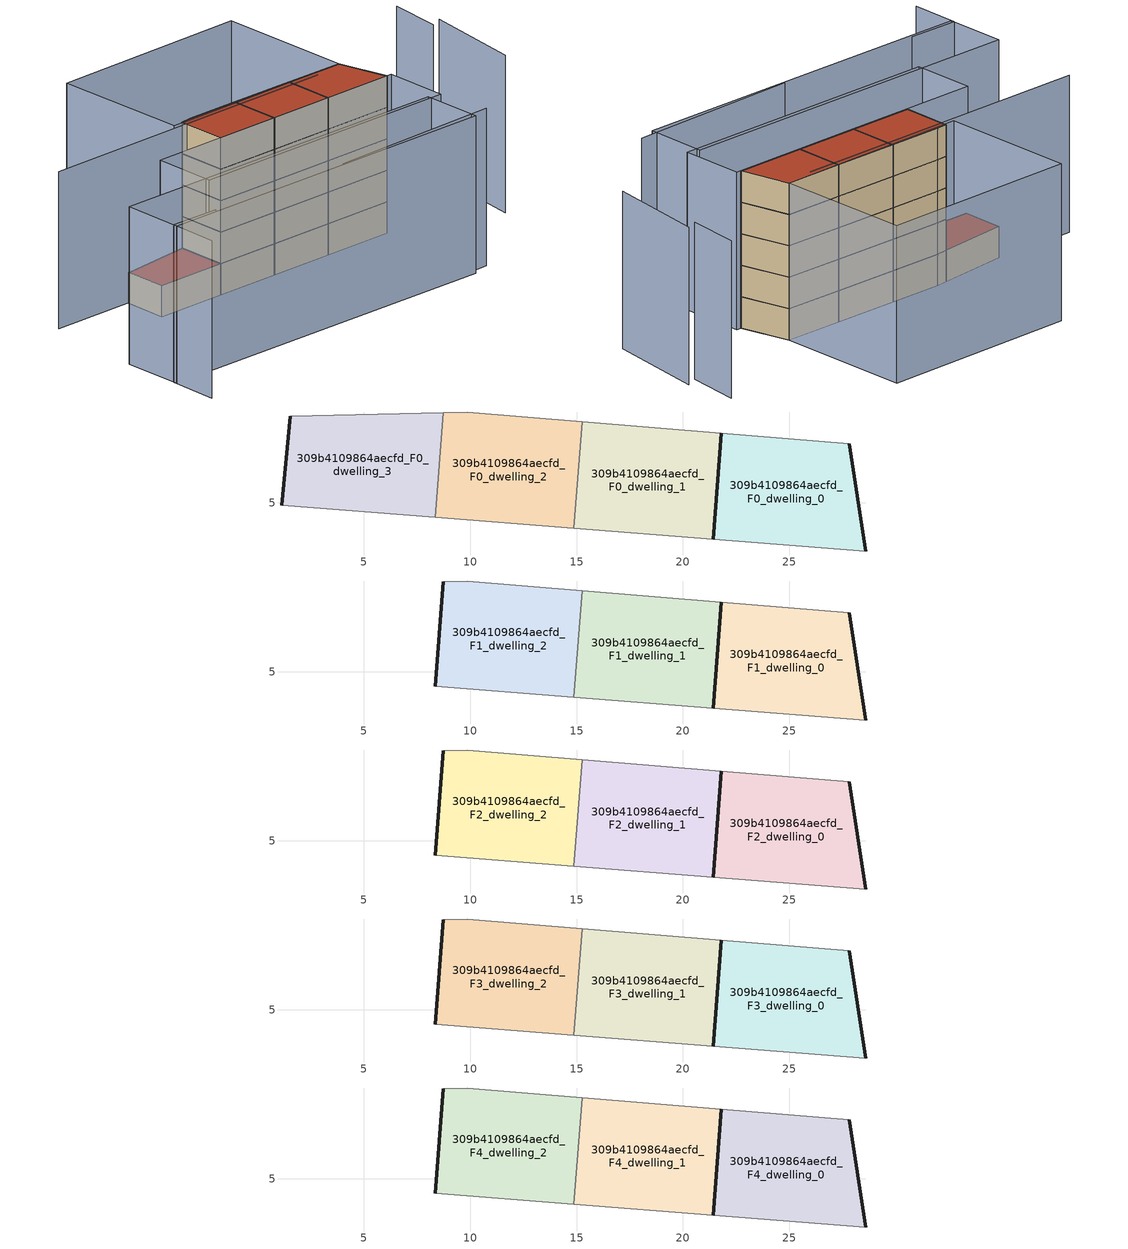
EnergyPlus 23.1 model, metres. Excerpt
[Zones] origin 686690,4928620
309b4109864aecfd_F0_dwelling_0
 floor ground (EU_floor_Construction): 28.58,2.74 27.81,7.78 21.81,8.28 21.42,3.3 z0
 wall outside (EU_wall_Construction): 27.81,7.78 28.58,2.74 / 21.42,3.3 21.8,8.28 z0:3
 wall adiabatic (EU_wall_Construction): 28.58,2.74 21.42,3.3 / 21.81,8.28 27.81,7.78 z0:3
309b4109864aecfd_F0_dwelling_1
 floor ground (EU_floor_Construction): 21.42,3.3 21.81,8.28 15.27,8.83 14.87,3.81 z0
 wall outside (EU_wall_Construction): 21.81,8.28 21.42,3.3 z0:3
 wall adiabatic (EU_wall_Construction): 21.42,3.3 14.87,3.81 / 15.27,8.83 21.81,8.28 z0:3
 wall to 309b4109864aecfd_F0_dwelling_2 (EU_wall_Construction): 14.87,3.81 15.26,8.83 z0:3
309b4109864aecfd_F0_dwelling_2
 floor ground (EU_floor_Construction): 14.87,3.81 15.27,8.83 9.86,9.27 8.74,9.25 8.36,4.32 z0
 wall adiabatic (EU_wall_Construction): 14.87,3.81 8.36,4.32 / 8.74,9.25 9.86,9.27 15.27,8.83 z0:3
 wall to 309b4109864aecfd_F0_dwelling_3 (EU_wall_Construction): 8.36,4.32 8.74,9.25 z0:3
309b4109864aecfd_F0_dwelling_3
 floor ground (EU_floor_Construction): 8.36,4.32 8.74,9.25 1.55,9.07 1.16,4.88 z0
 wall outside (EU_wall_Construction): 1.16,4.88 1.55,9.07 z0:3
 wall adiabatic (EU_wall_Construction): 8.36,4.32 1.16,4.88 / 1.55,9.07 8.74,9.25 z0:3
 roof outside (EU_roof_Construction): 8.74,9.25 8.36,4.32 1.16,4.88 1.55,9.07 z3
309b4109864aecfd_F1_dwelling_0
 floor to 309b4109864aecfd_F0_dwelling_0 (EU_floor_Construction): 28.58,2.74 27.81,7.78 21.8,8.28 21.42,3.3 z3
 wall outside (EU_wall_Construction): 27.81,7.78 28.58,2.74 / 21.42,3.3 21.8,8.28 z3:6
 wall adiabatic (EU_wall_Construction): 28.58,2.74 21.42,3.3 / 21.81,8.28 27.81,7.78 z3:6
309b4109864aecfd_F1_dwelling_1
 floor to 309b4109864aecfd_F0_dwelling_1 (EU_floor_Construction): 21.42,3.3 21.8,8.28 15.26,8.83 14.87,3.81 z3
 wall outside (EU_wall_Construction): 21.81,8.28 21.42,3.3 z3:6
 wall adiabatic (EU_wall_Construction): 21.42,3.3 14.87,3.81 / 15.27,8.83 21.81,8.28 z3:6
 wall to 309b4109864aecfd_F1_dwelling_2 (EU_wall_Construction): 14.87,3.81 15.26,8.83 z3:6
309b4109864aecfd_F1_dwelling_2
 floor to 309b4109864aecfd_F0_dwelling_2 (EU_floor_Construction): 14.87,3.81 15.26,8.83 9.86,9.27 8.74,9.25 8.36,4.32 z3
 wall outside (EU_wall_Construction): 8.36,4.32 8.74,9.25 z3:6
 wall adiabatic (EU_wall_Construction): 14.87,3.81 8.36,4.32 / 8.74,9.25 9.86,9.27 15.27,8.83 z3:6
309b4109864aecfd_F2_dwelling_0
 floor to 309b4109864aecfd_F1_dwelling_0 (EU_floor_Construction): 28.58,2.74 27.81,7.78 21.8,8.28 21.42,3.3 z6
 wall outside (EU_wall_Construction): 27.81,7.78 28.58,2.74 / 21.42,3.3 21.8,8.28 z6:9
 wall adiabatic (EU_wall_Construction): 28.58,2.74 21.42,3.3 / 21.81,8.28 27.81,7.78 z6:9
309b4109864aecfd_F2_dwelling_1
 floor to 309b4109864aecfd_F1_dwelling_1 (EU_floor_Construction): 21.42,3.3 21.8,8.28 15.26,8.83 14.87,3.81 z6
 wall outside (EU_wall_Construction): 21.81,8.28 21.42,3.3 z6:9
 wall adiabatic (EU_wall_Construction): 21.42,3.3 14.87,3.81 / 15.27,8.83 21.81,8.28 z6:9
 wall to 309b4109864aecfd_F2_dwelling_2 (EU_wall_Construction): 14.87,3.81 15.26,8.83 z6:9
309b4109864aecfd_F2_dwelling_2
 floor to 309b4109864aecfd_F1_dwelling_2 (EU_floor_Construction): 14.87,3.81 15.26,8.83 9.86,9.27 8.74,9.25 8.36,4.32 z6
 wall outside (EU_wall_Construction): 8.36,4.32 8.74,9.25 z6:9
 wall adiabatic (EU_wall_Construction): 14.87,3.81 8.36,4.32 / 8.74,9.25 9.86,9.27 15.27,8.83 z6:9
309b4109864aecfd_F3_dwelling_0
 floor to 309b4109864aecfd_F2_dwelling_0 (EU_floor_Construction): 28.58,2.74 27.81,7.78 21.8,8.28 21.42,3.3 z9
 wall outside (EU_wall_Construction): 27.81,7.78 28.58,2.74 / 21.42,3.3 21.8,8.28 z9:12
 wall adiabatic (EU_wall_Construction): 28.58,2.74 21.42,3.3 / 21.81,8.28 27.81,7.78 z9:12
309b4109864aecfd_F3_dwelling_1
 floor to 309b4109864aecfd_F2_dwelling_1 (EU_floor_Construction): 21.42,3.3 21.8,8.28 15.26,8.83 14.87,3.81 z9
 wall outside (EU_wall_Construction): 21.81,8.28 21.42,3.3 z9:12
 wall adiabatic (EU_wall_Construction): 21.42,3.3 14.87,3.81 / 15.27,8.83 21.81,8.28 z9:12
 wall to 309b4109864aecfd_F3_dwelling_2 (EU_wall_Construction): 14.87,3.81 15.26,8.83 z9:12
309b4109864aecfd_F3_dwelling_2
 floor to 309b4109864aecfd_F2_dwelling_2 (EU_floor_Construction): 14.87,3.81 15.26,8.83 9.86,9.27 8.74,9.25 8.36,4.32 z9
 wall outside (EU_wall_Construction): 8.36,4.32 8.74,9.25 z9:12
 wall adiabatic (EU_wall_Construction): 14.87,3.81 8.36,4.32 / 8.74,9.25 9.86,9.27 15.27,8.83 z9:12
309b4109864aecfd_F4_dwelling_0
 floor to 309b4109864aecfd_F3_dwelling_0 (EU_floor_Construction): 28.58,2.74 27.81,7.78 21.8,8.28 21.42,3.3 z12
 wall outside (EU_wall_Construction): 27.81,7.78 28.58,2.74 / 21.42,3.3 21.8,8.28 z12:15
 wall adiabatic (EU_wall_Construction): 28.58,2.74 21.42,3.3 / 21.81,8.28 27.81,7.78 z12:15
 roof outside (EU_roof_Construction): 27.81,7.78 28.58,2.74 21.42,3.3 21.81,8.28 z15
309b4109864aecfd_F4_dwelling_1
 floor to 309b4109864aecfd_F3_dwelling_1 (EU_floor_Construction): 21.42,3.3 21.8,8.28 15.26,8.83 14.87,3.81 z12
 wall outside (EU_wall_Construction): 21.81,8.28 21.42,3.3 z12:15
 wall adiabatic (EU_wall_Construction): 21.42,3.3 14.87,3.81 / 15.27,8.83 21.81,8.28 z12:15
 wall to 309b4109864aecfd_F4_dwelling_2 (EU_wall_Construction): 14.87,3.81 15.26,8.83 z12:15
 roof outside (EU_roof_Construction): 21.81,8.28 21.42,3.3 14.87,3.81 15.27,8.83 z15
309b4109864aecfd_F4_dwelling_2
 floor to 309b4109864aecfd_F3_dwelling_2 (EU_floor_Construction): 14.87,3.81 15.26,8.83 9.86,9.27 8.74,9.25 8.36,4.32 z12
 wall outside (EU_wall_Construction): 8.36,4.32 8.74,9.25 z12:15
 wall adiabatic (EU_wall_Construction): 14.87,3.81 8.36,4.32 / 8.74,9.25 9.86,9.27 15.27,8.83 z12:15
 roof outside (EU_roof_Construction): 15.27,8.83 14.87,3.81 8.36,4.32 8.74,9.25 9.86,9.27 z15
shading: -9.61,-10.59 -9.13,-5.73 / -9.13,-5.73 -4.13,-6.22 / 39.93,7.49 40.96,12.67 / 24.66,7.47 -6.85,9.84 / 11.1,-7.65 28.9,-8.63 / 38.96,-1.87 41.2,7.89 / -8.7,-0.1 27.47,-3.06 / 27.47,-3.06 26.98,-9.06 / 26.98,-9.06 -9.19,-6.11 / -9.19,-6.11 -8.7,-0.1 / 1.02,4.9 29.07,2.71 / 29.07,2.71 28.59,-3.5 / 28.59,-3.5 0.53,-1.31 / 0.53,-1.31 1.02,4.9 / 8.61,22.7 28.75,21.3 / 28.75,21.3 27.81,7.78 / 27.81,7.78 7.67,9.18 / 7.67,9.18 8.61,22.7 z0:15
[Building]
EU S2 Campaign: North Axis=0; Terrain=City; Solar Distribution=FullExterior
[Site:Location]
Bologna: Latitude=44.5; Longitude=11.25; Time Zone=1; Elevation=37
[SizingPeriod:WeatherFileDays]
AnnualSizingPeriod: Begin Month=1; Begin Day of Month=1; End Month=12; End Day of Month=31; Day of Week for Start Day=Monday; Use Weather File Daylight Saving Period=No; Use Weather File Rain and Snow Indicators=No
[MATERIAL]
EU_InternalMass_Material: Roughness=MediumRough; Thickness=0.1; Conductivity=1; Density=1800; Specific Heat=900; Thermal Absorptance=0.9; Solar Absorptance=0.7; Visible Absorptance=0.7
[MATERIAL:NOMASS] Roughness=MediumRough; Thermal Absorptance=0.9; Solar Absorptance=0.7; Visible Absorptance=0.7
Name | Thermal Resistance
EU_wall_NoMass | 0.905828
EU_roof_NoMass | 0.37593
EU_floor_NoMass | 0.67114
[CONSTRUCTION]
EU_wall_Construction: EU_wall_NoMass
EU_roof_Construction: EU_roof_NoMass
EU_floor_Construction: EU_floor_NoMass
EU_InternalMass_Construction: EU_InternalMass_Material
[ZONE] Type=1; Multiplier=1; Ceiling Height=autocalculate; Floor Area=autocalculate; Part of Total Floor Area=Yes
Name | Volume
309b4109864aecfd_F0_dwelling_0; 309b4109864aecfd_F1_dwelling_0; 309b4109864aecfd_F2_dwelling_0; 309b4109864aecfd_F3_dwelling_0; 309b4109864aecfd_F4_dwelling_0 | 98.6375
309b4109864aecfd_F0_dwelling_1; 309b4109864aecfd_F1_dwelling_1; 309b4109864aecfd_F2_dwelling_1; 309b4109864aecfd_F3_dwelling_1; 309b4109864aecfd_F4_dwelling_1 | 98.6396
309b4109864aecfd_F0_dwelling_2 | 98.6323
309b4109864aecfd_F1_dwelling_2; 309b4109864aecfd_F2_dwelling_2; 309b4109864aecfd_F3_dwelling_2; 309b4109864aecfd_F4_dwelling_2 | 98.6338
309b4109864aecfd_F0_dwelling_3 | 98.6404
[INTERNALMASS] Construction=EU_InternalMass_Construction
Name | Zone or ZoneList | Surface Area
309b4109864aecfd_F0_dwelling_0_EU_InternalMass | 309b4109864aecfd_F0_dwelling_0 | 32.8794
309b4109864aecfd_F0_dwelling_1_EU_InternalMass | 309b4109864aecfd_F0_dwelling_1 | 32.8801
309b4109864aecfd_F0_dwelling_2_EU_InternalMass | 309b4109864aecfd_F0_dwelling_2 | 32.8774
309b4109864aecfd_F0_dwelling_3_EU_InternalMass | 309b4109864aecfd_F0_dwelling_3 | 32.8802
309b4109864aecfd_F1_dwelling_0_EU_InternalMass | 309b4109864aecfd_F1_dwelling_0 | 43.8404
309b4109864aecfd_F1_dwelling_1_EU_InternalMass | 309b4109864aecfd_F1_dwelling_1 | 43.8413
309b4109864aecfd_F1_dwelling_2_EU_InternalMass | 309b4109864aecfd_F1_dwelling_2 | 43.8426
309b4109864aecfd_F2_dwelling_0_EU_InternalMass | 309b4109864aecfd_F2_dwelling_0 | 43.8404
309b4109864aecfd_F2_dwelling_1_EU_InternalMass | 309b4109864aecfd_F2_dwelling_1 | 43.8413
309b4109864aecfd_F2_dwelling_2_EU_InternalMass | 309b4109864aecfd_F2_dwelling_2 | 43.8426
309b4109864aecfd_F3_dwelling_0_EU_InternalMass | 309b4109864aecfd_F3_dwelling_0 | 43.8404
309b4109864aecfd_F3_dwelling_1_EU_InternalMass | 309b4109864aecfd_F3_dwelling_1 | 43.8413
309b4109864aecfd_F3_dwelling_2_EU_InternalMass | 309b4109864aecfd_F3_dwelling_2 | 43.8426
309b4109864aecfd_F4_dwelling_0_EU_InternalMass | 309b4109864aecfd_F4_dwelling_0 | 43.8404
309b4109864aecfd_F4_dwelling_1_EU_InternalMass | 309b4109864aecfd_F4_dwelling_1 | 43.8413
309b4109864aecfd_F4_dwelling_2_EU_InternalMass | 309b4109864aecfd_F4_dwelling_2 | 43.8426
[OTHEREQUIPMENT] Fuel Type=Electricity; Design Level Calculation Method=Watts/Area; Power per Zone Floor Area=1; Fraction Latent=0; Fraction Radiant=0; Fraction Lost=0; Carbon Dioxide Generation Rate=0; EndUse Subcategory=EU_Step8_InternalGains
Name | Zone or ZoneList or Space or SpaceList | Schedule
EU_Step8_InternalGain_309b4109864aecfd_F0_dwelling_0_f000 | 309b4109864aecfd_F0_dwelling_0 | EU_Step8_GainSchedule_309b4109864aecfd_F0_dwelling_0_f000
EU_Step8_InternalGain_309b4109864aecfd_F0_dwelling_1_f000 | 309b4109864aecfd_F0_dwelling_1 | EU_Step8_GainSchedule_309b4109864aecfd_F0_dwelling_1_f000
EU_Step8_InternalGain_309b4109864aecfd_F0_dwelling_2_f000 | 309b4109864aecfd_F0_dwelling_2 | EU_Step8_GainSchedule_309b4109864aecfd_F0_dwelling_2_f000
EU_Step8_InternalGain_309b4109864aecfd_F0_dwelling_3_f000 | 309b4109864aecfd_F0_dwelling_3 | EU_Step8_GainSchedule_309b4109864aecfd_F0_dwelling_3_f000
EU_Step8_InternalGain_309b4109864aecfd_F1_dwelling_0_f000 | 309b4109864aecfd_F1_dwelling_0 | EU_Step8_GainSchedule_309b4109864aecfd_F1_dwelling_0_f000
EU_Step8_InternalGain_309b4109864aecfd_F1_dwelling_1_f000 | 309b4109864aecfd_F1_dwelling_1 | EU_Step8_GainSchedule_309b4109864aecfd_F1_dwelling_1_f000
EU_Step8_InternalGain_309b4109864aecfd_F1_dwelling_2_f000 | 309b4109864aecfd_F1_dwelling_2 | EU_Step8_GainSchedule_309b4109864aecfd_F1_dwelling_2_f000
EU_Step8_InternalGain_309b4109864aecfd_F2_dwelling_0_f000 | 309b4109864aecfd_F2_dwelling_0 | EU_Step8_GainSchedule_309b4109864aecfd_F2_dwelling_0_f000
EU_Step8_InternalGain_309b4109864aecfd_F2_dwelling_1_f000 | 309b4109864aecfd_F2_dwelling_1 | EU_Step8_GainSchedule_309b4109864aecfd_F2_dwelling_1_f000
EU_Step8_InternalGain_309b4109864aecfd_F2_dwelling_2_f000 | 309b4109864aecfd_F2_dwelling_2 | EU_Step8_GainSchedule_309b4109864aecfd_F2_dwelling_2_f000
EU_Step8_InternalGain_309b4109864aecfd_F3_dwelling_0_f000 | 309b4109864aecfd_F3_dwelling_0 | EU_Step8_GainSchedule_309b4109864aecfd_F3_dwelling_0_f000
EU_Step8_InternalGain_309b4109864aecfd_F3_dwelling_1_f000 | 309b4109864aecfd_F3_dwelling_1 | EU_Step8_GainSchedule_309b4109864aecfd_F3_dwelling_1_f000
EU_Step8_InternalGain_309b4109864aecfd_F3_dwelling_2_f000 | 309b4109864aecfd_F3_dwelling_2 | EU_Step8_GainSchedule_309b4109864aecfd_F3_dwelling_2_f000
EU_Step8_InternalGain_309b4109864aecfd_F4_dwelling_0_f000 | 309b4109864aecfd_F4_dwelling_0 | EU_Step8_GainSchedule_309b4109864aecfd_F4_dwelling_0_f000
EU_Step8_InternalGain_309b4109864aecfd_F4_dwelling_1_f000 | 309b4109864aecfd_F4_dwelling_1 | EU_Step8_GainSchedule_309b4109864aecfd_F4_dwelling_1_f000
EU_Step8_InternalGain_309b4109864aecfd_F4_dwelling_2_f000 | 309b4109864aecfd_F4_dwelling_2 | EU_Step8_GainSchedule_309b4109864aecfd_F4_dwelling_2_f000
[ZONEVENTILATION:DESIGNFLOWRATE] Schedule=EU_AlwaysOn; Design Flow Rate Calculation Method=AirChanges/Hour; Air Changes per Hour=0.73129; Ventilation Type=Natural; Fan Pressure Rise=0; Fan Total Efficiency=1; Constant Term Coefficient=1; Temperature Term Coefficient=0; Velocity Term Coefficient=0; Velocity Squared Term Coefficient=0; Minimum Indoor Temperature=-100; Maximum Indoor Temperature=100; Delta Temperature=-100; Minimum Outdoor Temperature=-100; Maximum Outdoor Temperature=100; Maximum Wind Speed=40
Name | Zone or ZoneList or Space or SpaceList
EU_ConstantAir_309b4109864aecfd_F0_dwelling_0 | 309b4109864aecfd_F0_dwelling_0
EU_ConstantAir_309b4109864aecfd_F0_dwelling_1 | 309b4109864aecfd_F0_dwelling_1
EU_ConstantAir_309b4109864aecfd_F0_dwelling_2 | 309b4109864aecfd_F0_dwelling_2
EU_ConstantAir_309b4109864aecfd_F0_dwelling_3 | 309b4109864aecfd_F0_dwelling_3
EU_ConstantAir_309b4109864aecfd_F1_dwelling_0 | 309b4109864aecfd_F1_dwelling_0
EU_ConstantAir_309b4109864aecfd_F1_dwelling_1 | 309b4109864aecfd_F1_dwelling_1
EU_ConstantAir_309b4109864aecfd_F1_dwelling_2 | 309b4109864aecfd_F1_dwelling_2
EU_ConstantAir_309b4109864aecfd_F2_dwelling_0 | 309b4109864aecfd_F2_dwelling_0
EU_ConstantAir_309b4109864aecfd_F2_dwelling_1 | 309b4109864aecfd_F2_dwelling_1
EU_ConstantAir_309b4109864aecfd_F2_dwelling_2 | 309b4109864aecfd_F2_dwelling_2
EU_ConstantAir_309b4109864aecfd_F3_dwelling_0 | 309b4109864aecfd_F3_dwelling_0
EU_ConstantAir_309b4109864aecfd_F3_dwelling_1 | 309b4109864aecfd_F3_dwelling_1
EU_ConstantAir_309b4109864aecfd_F3_dwelling_2 | 309b4109864aecfd_F3_dwelling_2
EU_ConstantAir_309b4109864aecfd_F4_dwelling_0 | 309b4109864aecfd_F4_dwelling_0
EU_ConstantAir_309b4109864aecfd_F4_dwelling_1 | 309b4109864aecfd_F4_dwelling_1
EU_ConstantAir_309b4109864aecfd_F4_dwelling_2 | 309b4109864aecfd_F4_dwelling_2
[HVACTEMPLATE:THERMOSTAT] Constant Heating Setpoint=20; Constant Cooling Setpoint=50
EU_HeatOnly_309b4109864aecfd_F0_dwelling_0; EU_HeatOnly_309b4109864aecfd_F0_dwelling_1; EU_HeatOnly_309b4109864aecfd_F0_dwelling_2; EU_HeatOnly_309b4109864aecfd_F0_dwelling_3; EU_HeatOnly_309b4109864aecfd_F1_dwelling_0; EU_HeatOnly_309b4109864aecfd_F1_dwelling_1; EU_HeatOnly_309b4109864aecfd_F1_dwelling_2; EU_HeatOnly_309b4109864aecfd_F2_dwelling_0; EU_HeatOnly_309b4109864aecfd_F2_dwelling_1; EU_HeatOnly_309b4109864aecfd_F2_dwelling_2; EU_HeatOnly_309b4109864aecfd_F3_dwelling_0; EU_HeatOnly_309b4109864aecfd_F3_dwelling_1; EU_HeatOnly_309b4109864aecfd_F3_dwelling_2; EU_HeatOnly_309b4109864aecfd_F4_dwelling_0; EU_HeatOnly_309b4109864aecfd_F4_dwelling_1; EU_HeatOnly_309b4109864aecfd_F4_dwelling_2
[HVACTEMPLATE:ZONE:IDEALLOADSAIRSYSTEM] System Availability Schedule=EU_AlwaysOn; Maximum Heating Supply Air Temperature=50; Minimum Cooling Supply Air Temperature=13; Maximum Heating Supply Air Humidity Ratio=0.0156; Minimum Cooling Supply Air Humidity Ratio=0.0077; Heating Limit=NoLimit; Cooling Limit=NoLimit; Heating Availability Schedule=EU_AlwaysOn; Cooling Availability Schedule=EU_CoolingOff; Dehumidification Control Type=ConstantSensibleHeatRatio; Cooling Sensible Heat Ratio=0.7; Dehumidification Setpoint=60; Humidification Control Type=None; Humidification Setpoint=30; Outdoor Air Method=None; Outdoor Air Flow Rate per Person=0.00944; Outdoor Air Flow Rate per Zone Floor Area=0; Outdoor Air Flow Rate per Zone=0; Demand Controlled Ventilation Type=None; Outdoor Air Economizer Type=NoEconomizer; Heat Recovery Type=None; Sensible Heat Recovery Effectiveness=0.7; Latent Heat Recovery Effectiveness=0.65
Name | Template Thermostat
309b4109864aecfd_F0_dwelling_0 | EU_HeatOnly_309b4109864aecfd_F0_dwelling_0
309b4109864aecfd_F0_dwelling_1 | EU_HeatOnly_309b4109864aecfd_F0_dwelling_1
309b4109864aecfd_F0_dwelling_2 | EU_HeatOnly_309b4109864aecfd_F0_dwelling_2
309b4109864aecfd_F0_dwelling_3 | EU_HeatOnly_309b4109864aecfd_F0_dwelling_3
309b4109864aecfd_F1_dwelling_0 | EU_HeatOnly_309b4109864aecfd_F1_dwelling_0
309b4109864aecfd_F1_dwelling_1 | EU_HeatOnly_309b4109864aecfd_F1_dwelling_1
309b4109864aecfd_F1_dwelling_2 | EU_HeatOnly_309b4109864aecfd_F1_dwelling_2
309b4109864aecfd_F2_dwelling_0 | EU_HeatOnly_309b4109864aecfd_F2_dwelling_0
309b4109864aecfd_F2_dwelling_1 | EU_HeatOnly_309b4109864aecfd_F2_dwelling_1
309b4109864aecfd_F2_dwelling_2 | EU_HeatOnly_309b4109864aecfd_F2_dwelling_2
309b4109864aecfd_F3_dwelling_0 | EU_HeatOnly_309b4109864aecfd_F3_dwelling_0
309b4109864aecfd_F3_dwelling_1 | EU_HeatOnly_309b4109864aecfd_F3_dwelling_1
309b4109864aecfd_F3_dwelling_2 | EU_HeatOnly_309b4109864aecfd_F3_dwelling_2
309b4109864aecfd_F4_dwelling_0 | EU_HeatOnly_309b4109864aecfd_F4_dwelling_0
309b4109864aecfd_F4_dwelling_1 | EU_HeatOnly_309b4109864aecfd_F4_dwelling_1
309b4109864aecfd_F4_dwelling_2 | EU_HeatOnly_309b4109864aecfd_F4_dwelling_2
[SIZING:ZONE] Zone Cooling Design Supply Air Temperature Input Method=SupplyAirTemperature; Zone Cooling Design Supply Air Temperature=13; Zone Heating Design Supply Air Temperature Input Method=SupplyAirTemperature; Zone Heating Design Supply Air Temperature=50; Zone Cooling Design Supply Air Humidity Ratio=0.008; Zone Heating Design Supply Air Humidity Ratio=0.008; Cooling Design Air Flow Method=DesignDay; Cooling Design Air Flow Rate=0; Cooling Minimum Air Flow per Zone Floor Area=0.000762; Cooling Minimum Air Flow=0; Cooling Minimum Air Flow Fraction=0.2; Heating Design Air Flow Method=DesignDay; Heating Design Air Flow Rate=0; Heating Maximum Air Flow per Zone Floor Area=0.002032; Heating Maximum Air Flow=0.141576; Heating Maximum Air Flow Fraction=0.3; Account for Dedicated Outdoor Air System=No; Dedicated Outdoor Air System Control Strategy=NeutralSupplyAir; Dedicated Outdoor Air Low Setpoint Temperature for Design=autosize; Dedicated Outdoor Air High Setpoint Temperature for Design=autosize; Zone Load Sizing Method=Sensible Load Only No Latent Load; Zone Latent Cooling Design Supply Air Humidity Ratio Input Method=HumidityRatioDifference; Zone Cooling Design Supply Air Humidity Ratio Difference=0.005; Zone Latent Heating Design Supply Air Humidity Ratio Input Method=HumidityRatioDifference; Zone Humidification Design Supply Air Humidity Ratio Difference=0.005
309b4109864aecfd_F0_dwelling_0; 309b4109864aecfd_F0_dwelling_1; 309b4109864aecfd_F0_dwelling_2; 309b4109864aecfd_F0_dwelling_3; 309b4109864aecfd_F1_dwelling_0; 309b4109864aecfd_F1_dwelling_1; 309b4109864aecfd_F1_dwelling_2; 309b4109864aecfd_F2_dwelling_0; 309b4109864aecfd_F2_dwelling_1; 309b4109864aecfd_F2_dwelling_2; 309b4109864aecfd_F3_dwelling_0; 309b4109864aecfd_F3_dwelling_1; 309b4109864aecfd_F3_dwelling_2; 309b4109864aecfd_F4_dwelling_0; 309b4109864aecfd_F4_dwelling_1; 309b4109864aecfd_F4_dwelling_2
[SCHEDULE:CONSTANT]
Name | Hourly Value
EU_AlwaysOn | 1
EU_CoolingOff | 0
[SCHEDULE:FILE] Column Number=1; Rows to Skip at Top=0; Number of Hours of Data=8760; Column Separator=Comma; Interpolate to Timestep=No; Minutes per Item=60; Adjust Schedule for Daylight Savings=Yes
Name | File
EU_Step8_GainSchedule_309b4109864aecfd_F0_dwelling_0_f000 | ../../schedules/309b4109864aecfd/309b4109864aecfd_F0_dwelling_0_f000_gain.csv
EU_Step8_GainSchedule_309b4109864aecfd_F0_dwelling_1_f000 | ../../schedules/309b4109864aecfd/309b4109864aecfd_F0_dwelling_1_f000_gain.csv
EU_Step8_GainSchedule_309b4109864aecfd_F0_dwelling_2_f000 | ../../schedules/309b4109864aecfd/309b4109864aecfd_F0_dwelling_2_f000_gain.csv
EU_Step8_GainSchedule_309b4109864aecfd_F0_dwelling_3_f000 | ../../schedules/309b4109864aecfd/309b4109864aecfd_F0_dwelling_3_f000_gain.csv
EU_Step8_GainSchedule_309b4109864aecfd_F1_dwelling_0_f000 | ../../schedules/309b4109864aecfd/309b4109864aecfd_F1_dwelling_0_f000_gain.csv
EU_Step8_GainSchedule_309b4109864aecfd_F1_dwelling_1_f000 | ../../schedules/309b4109864aecfd/309b4109864aecfd_F1_dwelling_1_f000_gain.csv
EU_Step8_GainSchedule_309b4109864aecfd_F1_dwelling_2_f000 | ../../schedules/309b4109864aecfd/309b4109864aecfd_F1_dwelling_2_f000_gain.csv
EU_Step8_GainSchedule_309b4109864aecfd_F2_dwelling_0_f000 | ../../schedules/309b4109864aecfd/309b4109864aecfd_F2_dwelling_0_f000_gain.csv
EU_Step8_GainSchedule_309b4109864aecfd_F2_dwelling_1_f000 | ../../schedules/309b4109864aecfd/309b4109864aecfd_F2_dwelling_1_f000_gain.csv
EU_Step8_GainSchedule_309b4109864aecfd_F2_dwelling_2_f000 | ../../schedules/309b4109864aecfd/309b4109864aecfd_F2_dwelling_2_f000_gain.csv
EU_Step8_GainSchedule_309b4109864aecfd_F3_dwelling_0_f000 | ../../schedules/309b4109864aecfd/309b4109864aecfd_F3_dwelling_0_f000_gain.csv
EU_Step8_GainSchedule_309b4109864aecfd_F3_dwelling_1_f000 | ../../schedules/309b4109864aecfd/309b4109864aecfd_F3_dwelling_1_f000_gain.csv
EU_Step8_GainSchedule_309b4109864aecfd_F3_dwelling_2_f000 | ../../schedules/309b4109864aecfd/309b4109864aecfd_F3_dwelling_2_f000_gain.csv
EU_Step8_GainSchedule_309b4109864aecfd_F4_dwelling_0_f000 | ../../schedules/309b4109864aecfd/309b4109864aecfd_F4_dwelling_0_f000_gain.csv
EU_Step8_GainSchedule_309b4109864aecfd_F4_dwelling_1_f000 | ../../schedules/309b4109864aecfd/309b4109864aecfd_F4_dwelling_1_f000_gain.csv
EU_Step8_GainSchedule_309b4109864aecfd_F4_dwelling_2_f000 | ../../schedules/309b4109864aecfd/309b4109864aecfd_F4_dwelling_2_f000_gain.csv
